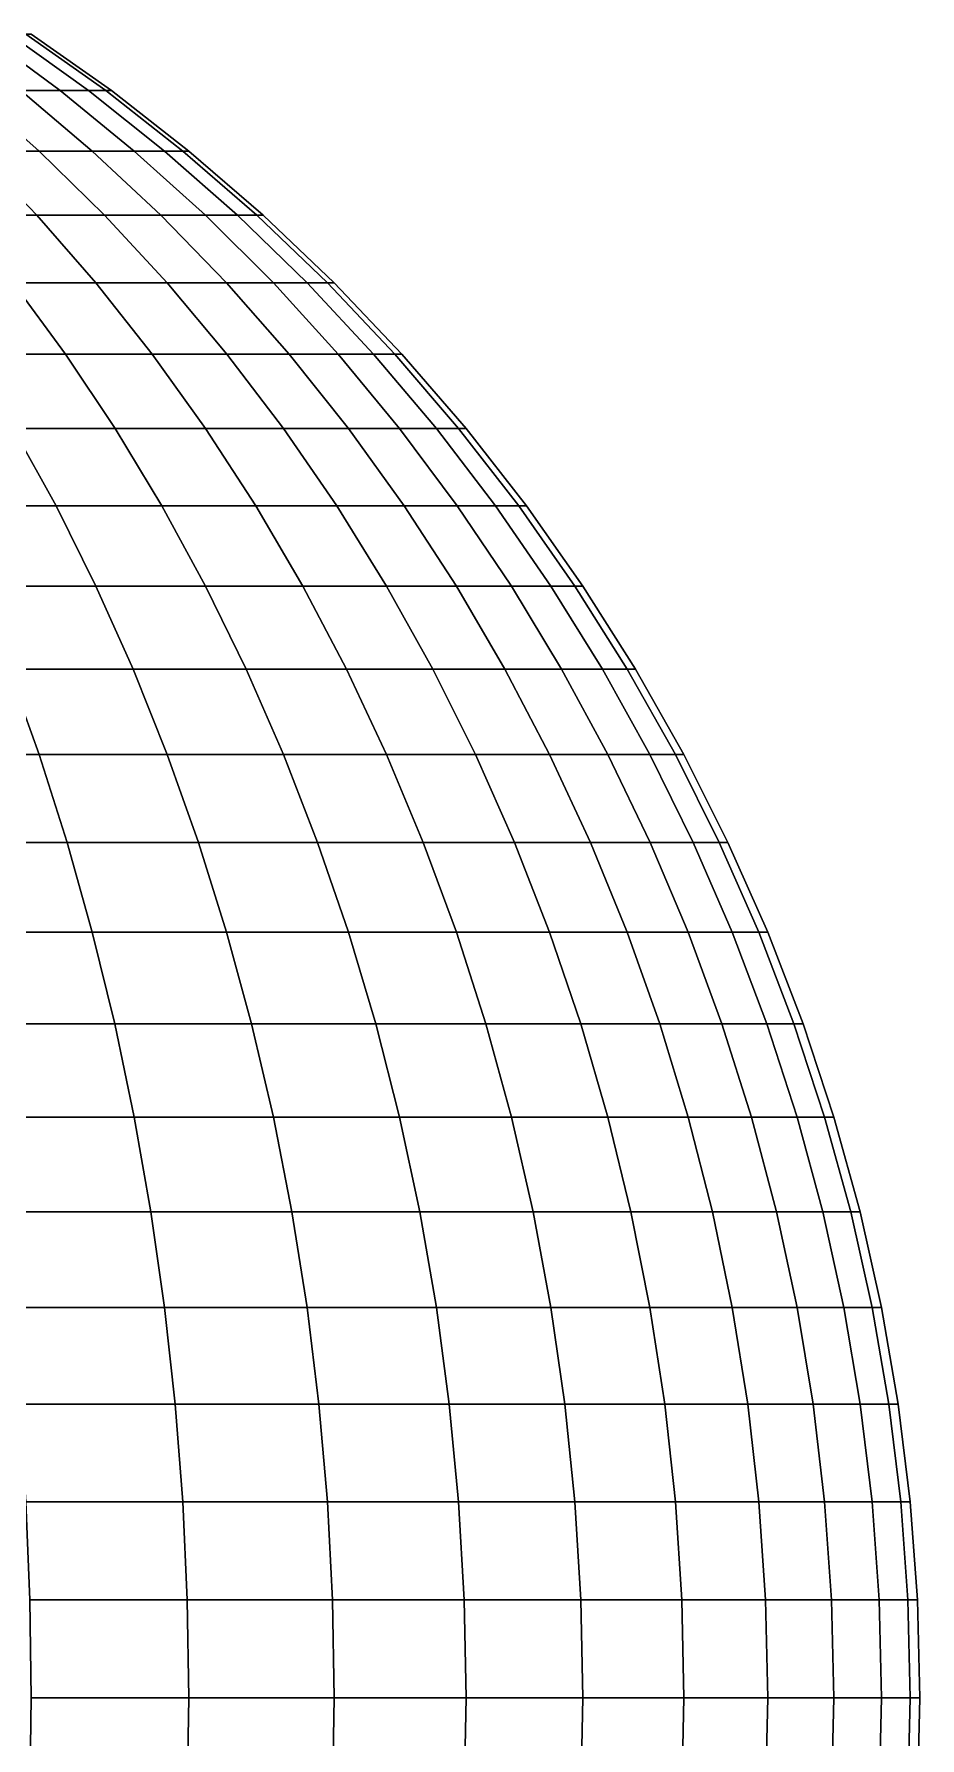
# Model space of a CAD drawing. Extents: x -610 to 610, y -610 to 610.
# Drawn here: x 340 to 610, y -12 to 507 of the extents above; entities that cross this region are included whole.
import ezdxf

# ---------------------------------------------------------------- set-up
doc = ezdxf.new("R2010")
doc.units = 0

msp = doc.modelspace()

# ---------------------------------------------------------------- linework, layer by layer
for points in [[(347.501678, 489.635315, -105.413475), (335.496063, 489.635315, -138.96701), (312.895477, 506.863861, -129.605545), (324.092346, 506.863861, -98.31234)], [(335.496063, 489.635315, 138.96701), (347.501678, 489.635315, 105.413475), (324.092346, 506.863861, 98.31234), (312.895477, 506.863861, 129.605545)], [(356.160706, 489.635315, -70.844765), (347.501678, 489.635315, -105.413475), (324.092346, 506.863861, -98.31234), (332.16806, 506.863861, -66.072334)], [(347.501678, 489.635315, 105.413475), (356.160706, 489.635315, 70.844765), (332.16806, 506.863861, 66.072334), (324.092346, 506.863861, 98.31234)], [(361.389679, 489.635315, -35.593777), (356.160706, 489.635315, -70.844765), (332.16806, 506.863861, -66.072334), (337.0448, 506.863861, -33.196014)], [(356.160706, 489.635315, 70.844765), (361.389679, 489.635315, 35.593777), (337.0448, 506.863861, 33.196014), (332.16806, 506.863861, 66.072334)], [(363.138306, 489.635315), (361.389679, 489.635315, -35.593777), (337.0448, 506.863861, -33.196014), (338.675629, 506.863861)], [(361.389679, 489.635315, 35.593777), (363.138306, 489.635315), (338.675629, 506.863861), (337.0448, 506.863861, 33.196014)], [(341.061981, 471.227173, -182.301453), (321.551056, 471.227173, -214.853531), (301.938446, 489.635315, -201.748825), (320.259369, 489.635315, -171.182205)], [(321.551056, 471.227173, 214.853531), (341.061981, 471.227173, 182.301453), (320.259369, 489.635315, 171.182205), (301.938446, 489.635315, 201.748825)], [(357.288361, 471.227173, -147.993698), (341.061981, 471.227173, -182.301453), (320.259369, 489.635315, -171.182205), (335.496063, 489.635315, -138.96701)], [(341.061981, 471.227173, 182.301453), (357.288361, 471.227173, 147.993698), (335.496063, 489.635315, 138.96701), (320.259369, 489.635315, 171.182205)], [(370.073853, 471.227173, -112.260674), (357.288361, 471.227173, -147.993698), (335.496063, 489.635315, -138.96701), (347.501678, 489.635315, -105.413475)], [(357.288361, 471.227173, 147.993698), (370.073853, 471.227173, 112.260674), (347.501678, 489.635315, 105.413475), (335.496063, 489.635315, 138.96701)], [(379.295319, 471.227173, -75.446533), (370.073853, 471.227173, -112.260674), (347.501678, 489.635315, -105.413475), (356.160706, 489.635315, -70.844765)], [(370.073853, 471.227173, 112.260674), (379.295319, 471.227173, 75.446526), (356.160706, 489.635315, 70.844765), (347.501678, 489.635315, 105.413475)], [(384.863922, 471.227173, -37.905792), (379.295319, 471.227173, -75.446533), (356.160706, 489.635315, -70.844765), (361.389679, 489.635315, -35.593777)], [(379.295319, 471.227173, 75.446526), (384.863922, 471.227173, 37.905792), (361.389679, 489.635315, 35.593777), (356.160706, 489.635315, 70.844765)], [(386.726135, 471.227173), (384.863922, 471.227173, -37.905792), (361.389679, 489.635315, -35.593777), (363.138306, 489.635315)], [(384.863922, 471.227173, 37.905792), (386.726135, 471.227173), (363.138306, 489.635315), (361.389679, 489.635315, 35.593777)], [(340.388947, 451.683807, -227.440643), (316.456818, 451.683807, -259.709412), (298.943359, 471.227173, -245.336472), (321.551056, 471.227173, -214.853531)], [(316.456818, 451.683807, 259.709412), (340.388947, 451.683807, 227.440643), (321.551056, 471.227173, 214.853531), (298.943359, 471.227173, 245.336472)], [(361.042999, 451.683807, -192.981491), (340.388947, 451.683807, -227.440643), (321.551056, 471.227173, -214.853531), (341.061981, 471.227173, -182.301453)], [(340.388947, 451.683807, 227.440643), (361.042999, 451.683807, 192.981491), (341.061981, 471.227173, 182.301453), (321.551056, 471.227173, 214.853531)], [(378.219971, 451.683807, -156.663834), (361.042999, 451.683807, -192.981491), (341.061981, 471.227173, -182.301453), (357.288361, 471.227173, -147.993698)], [(361.042999, 451.683807, 192.981491), (378.219971, 451.683807, 156.663834), (357.288361, 471.227173, 147.993698), (341.061981, 471.227173, 182.301453)], [(391.754456, 451.683807, -118.837425), (378.219971, 451.683807, -156.663834), (357.288361, 471.227173, -147.993698), (370.073853, 471.227173, -112.260674)], [(378.219971, 451.683807, 156.663834), (391.754456, 451.683807, 118.837425), (370.073853, 471.227173, 112.260674), (357.288361, 471.227173, 147.993698)], [(401.516174, 451.683807, -79.866539), (391.754456, 451.683807, -118.837425), (370.073853, 471.227173, -112.260674), (379.295319, 471.227173, -75.446533)], [(391.754456, 451.683807, 118.837425), (401.516174, 451.683807, 79.866531), (379.295319, 471.227173, 75.446526), (370.073853, 471.227173, 112.260674)], [(407.411041, 451.683807, -40.126484), (401.516174, 451.683807, -79.866539), (379.295319, 471.227173, -75.446533), (384.863922, 471.227173, -37.905792)], [(401.516174, 451.683807, 79.866531), (407.411041, 451.683807, 40.126484), (384.863922, 471.227173, 37.905792), (379.295319, 471.227173, 75.446526)], [(409.382355, 451.683807), (407.411041, 451.683807, -40.126484), (384.863922, 471.227173, -37.905792), (386.726135, 471.227173)], [(407.411041, 451.683807, 40.126484), (409.382355, 451.683807), (386.726135, 471.227173), (384.863922, 471.227173, 37.905792)], [(358.40686, 431.052277, -239.479828), (333.207947, 431.052277, -273.456665), (316.456818, 451.683807, -259.709412), (340.388947, 451.683807, -227.440643)], [(333.207947, 431.052277, 273.456665), (358.40686, 431.052277, 239.479828), (340.388947, 451.683807, 227.440643), (316.456818, 451.683807, 259.709412)], [(380.154205, 431.052277, -203.19664), (358.40686, 431.052277, -239.479828), (340.388947, 451.683807, -227.440643), (361.042999, 451.683807, -192.981491)], [(358.40686, 431.052277, 239.479828), (380.154205, 431.052277, 203.19664), (361.042999, 451.683807, 192.981491), (340.388947, 451.683807, 227.440643)], [(398.240417, 431.052277, -164.956573), (380.154205, 431.052277, -203.19664), (361.042999, 451.683807, -192.981491), (378.219971, 451.683807, -156.663834)], [(380.154205, 431.052277, 203.19664), (398.240417, 431.052277, 164.956573), (378.219971, 451.683807, 156.663834), (361.042999, 451.683807, 192.981491)], [(412.491333, 431.052277, -125.127876), (398.240417, 431.052277, -164.956573), (378.219971, 451.683807, -156.663834), (391.754456, 451.683807, -118.837425)], [(398.240417, 431.052277, 164.956573), (412.491333, 431.052277, 125.127876), (391.754456, 451.683807, 118.837425), (378.219971, 451.683807, 156.663834)], [(422.769775, 431.052277, -84.094131), (412.491333, 431.052277, -125.127876), (391.754456, 451.683807, -118.837425), (401.516174, 451.683807, -79.866539)], [(412.491333, 431.052277, 125.127876), (422.769775, 431.052277, 84.094131), (401.516174, 451.683807, 79.866531), (391.754456, 451.683807, 118.837425)], [(428.976654, 431.052277, -42.250515), (422.769775, 431.052277, -84.094131), (401.516174, 451.683807, -79.866539), (407.411041, 451.683807, -40.126484)], [(422.769775, 431.052277, 84.094131), (428.976654, 431.052277, 42.250515), (407.411041, 451.683807, 40.126484), (401.516174, 451.683807, 79.866531)], [(431.052277, 431.052277), (428.976654, 431.052277, -42.250515), (407.411041, 451.683807, -40.126484), (409.382355, 451.683807)], [(428.976654, 431.052277, 42.250515), (431.052277, 431.052277), (409.382355, 451.683807), (407.411041, 451.683807, 40.126484)], [(349.156311, 409.382355, -286.545166), (319.388672, 409.382355, -319.388672), (304.799988, 431.052277, -304.799988), (333.207947, 431.052277, -273.456665)], [(319.388672, 409.382355, 319.388672), (349.156311, 409.382355, 286.545166), (333.207947, 431.052277, 273.456665), (304.799988, 431.052277, 304.799988)], [(375.56134, 409.382355, -250.942078), (349.156311, 409.382355, -286.545166), (333.207947, 431.052277, -273.456665), (358.40686, 431.052277, -239.479828)], [(349.156311, 409.382355, 286.545166), (375.56134, 409.382355, 250.942078), (358.40686, 431.052277, 239.479828), (333.207947, 431.052277, 273.456665)], [(398.349548, 409.382355, -212.922272), (375.56134, 409.382355, -250.942078), (358.40686, 431.052277, -239.479828), (380.154205, 431.052277, -203.19664)], [(375.56134, 409.382355, 250.942078), (398.349548, 409.382355, 212.922272), (380.154205, 431.052277, 203.19664), (358.40686, 431.052277, 239.479828)], [(417.301422, 409.382355, -172.851913), (398.349548, 409.382355, -212.922272), (380.154205, 431.052277, -203.19664), (398.240417, 431.052277, -164.956573)], [(398.349548, 409.382355, 212.922272), (417.301422, 409.382355, 172.851913), (398.240417, 431.052277, 164.956573), (380.154205, 431.052277, 203.19664)], [(432.234436, 409.382355, -131.116882), (417.301422, 409.382355, -172.851913), (398.240417, 431.052277, -164.956573), (412.491333, 431.052277, -125.127876)], [(417.301422, 409.382355, 172.851913), (432.234436, 409.382355, 131.116882), (412.491333, 431.052277, 125.127876), (398.240417, 431.052277, 164.956573)], [(443.004822, 409.382355, -88.119141), (432.234436, 409.382355, -131.116882), (412.491333, 431.052277, -125.127876), (422.769775, 431.052277, -84.094131)], [(432.234436, 409.382355, 131.116882), (443.004822, 409.382355, 88.119141), (422.769775, 431.052277, 84.094131), (412.491333, 431.052277, 125.127876)], [(449.50882, 409.382355, -44.272755), (443.004822, 409.382355, -88.119141), (422.769775, 431.052277, -84.094131), (428.976654, 431.052277, -42.250515)], [(443.004822, 409.382355, 88.119141), (449.50882, 409.382355, 44.272755), (428.976654, 431.052277, 42.250515), (422.769775, 431.052277, 84.094131)], [(451.683807, 409.382355), (449.50882, 409.382355, -44.272755), (428.976654, 431.052277, -42.250515), (431.052277, 431.052277)], [(449.50882, 409.382355, 44.272755), (451.683807, 409.382355), (431.052277, 431.052277), (428.976654, 431.052277, 42.250515)], [(364.263519, 386.726135, -298.943359), (333.207947, 386.726135, -333.207947), (319.388672, 409.382355, -319.388672), (349.156311, 409.382355, -286.545166)], [(333.207947, 386.726135, 333.207947), (364.263519, 386.726135, 298.943359), (349.156311, 409.382355, 286.545166), (319.388672, 409.382355, 319.388672)], [(391.811066, 386.726135, -261.799805), (364.263519, 386.726135, -298.943359), (349.156311, 409.382355, -286.545166), (375.56134, 409.382355, -250.942078)], [(364.263519, 386.726135, 298.943359), (391.811066, 386.726135, 261.799805), (375.56134, 409.382355, 250.942078), (349.156311, 409.382355, 286.545166)], [(415.585266, 386.726135, -222.134949), (391.811066, 386.726135, -261.799805), (375.56134, 409.382355, -250.942078), (398.349548, 409.382355, -212.922272)], [(391.811066, 386.726135, 261.799805), (415.585266, 386.726135, 222.134949), (398.349548, 409.382355, 212.922272), (375.56134, 409.382355, 250.942078)], [(435.357147, 386.726135, -180.330841), (415.585266, 386.726135, -222.134949), (398.349548, 409.382355, -212.922272), (417.301422, 409.382355, -172.851913)], [(415.585266, 386.726135, 222.134949), (435.357147, 386.726135, 180.330841), (417.301422, 409.382355, 172.851913), (398.349548, 409.382355, 212.922272)], [(450.936279, 386.726135, -136.790024), (435.357147, 386.726135, -180.330841), (417.301422, 409.382355, -172.851913), (432.234436, 409.382355, -131.116882)], [(435.357147, 386.726135, 180.330841), (450.936279, 386.726135, 136.790024), (432.234436, 409.382355, 131.116882), (417.301422, 409.382355, 172.851913)], [(462.172668, 386.726135, -91.931862), (450.936279, 386.726135, -136.790024), (432.234436, 409.382355, -131.116882), (443.004822, 409.382355, -88.119141)], [(450.936279, 386.726135, 136.790024), (462.172668, 386.726135, 91.931862), (443.004822, 409.382355, 88.119141), (432.234436, 409.382355, 131.116882)], [(468.958069, 386.726135, -46.188343), (462.172668, 386.726135, -91.931862), (443.004822, 409.382355, -88.119141), (449.50882, 409.382355, -44.272755)], [(462.172668, 386.726135, 91.931862), (468.958069, 386.726135, 46.188343), (449.50882, 409.382355, 44.272755), (443.004822, 409.382355, 88.119141)], [(471.227173, 386.726135), (468.958069, 386.726135, -46.188343), (449.50882, 409.382355, -44.272755), (451.683807, 409.382355)], [(468.958069, 386.726135, 46.188343), (471.227173, 386.726135), (451.683807, 409.382355), (449.50882, 409.382355, 44.272755)], [(346.224426, 363.138306, -346.224426), (310.621338, 363.138306, -378.493225), (298.943359, 386.726135, -364.263519), (333.207947, 386.726135, -333.207947)], [(310.621338, 363.138306, 378.493225), (346.224426, 363.138306, 346.224426), (333.207947, 386.726135, 333.207947), (298.943359, 386.726135, 364.263519)], [(378.493225, 363.138306, -310.621338), (346.224426, 363.138306, -346.224426), (333.207947, 386.726135, -333.207947), (364.263519, 386.726135, -298.943359)], [(346.224426, 363.138306, 346.224426), (378.493225, 363.138306, 310.621338), (364.263519, 386.726135, 298.943359), (333.207947, 386.726135, 333.207947)], [(407.116852, 363.138306, -272.026794), (378.493225, 363.138306, -310.621338), (364.263519, 386.726135, -298.943359), (391.811066, 386.726135, -261.799805)], [(378.493225, 363.138306, 310.621338), (407.116852, 363.138306, 272.026794), (391.811066, 386.726135, 261.799805), (364.263519, 386.726135, 298.943359)], [(431.819794, 363.138306, -230.812485), (407.116852, 363.138306, -272.026794), (391.811066, 386.726135, -261.799805), (415.585266, 386.726135, -222.134949)], [(407.116852, 363.138306, 272.026794), (431.819794, 363.138306, 230.812485), (415.585266, 386.726135, 222.134949), (391.811066, 386.726135, 261.799805)], [(452.364044, 363.138306, -187.37532), (431.819794, 363.138306, -230.812485), (415.585266, 386.726135, -222.134949), (435.357147, 386.726135, -180.330841)], [(431.819794, 363.138306, 230.812485), (452.364044, 363.138306, 187.37532), (435.357147, 386.726135, 180.330841), (415.585266, 386.726135, 222.134949)], [(468.551788, 363.138306, -142.133636), (452.364044, 363.138306, -187.37532), (435.357147, 386.726135, -180.330841), (450.936279, 386.726135, -136.790024)], [(452.364044, 363.138306, 187.37532), (468.551788, 363.138306, 142.133636), (450.936279, 386.726135, 136.790024), (435.357147, 386.726135, 180.330841)], [(480.227112, 363.138306, -95.523109), (468.551788, 363.138306, -142.133636), (450.936279, 386.726135, -136.790024), (462.172668, 386.726135, -91.931862)], [(468.551788, 363.138306, 142.133636), (480.227112, 363.138306, 95.523109), (462.172668, 386.726135, 91.931862), (450.936279, 386.726135, 136.790024)], [(487.277588, 363.138306, -47.992653), (480.227112, 363.138306, -95.523109), (462.172668, 386.726135, -91.931862), (468.958069, 386.726135, -46.188343)], [(480.227112, 363.138306, 95.523109), (487.277588, 363.138306, 47.992653), (468.958069, 386.726135, 46.188343), (462.172668, 386.726135, 91.931862)], [(489.635315, 363.138306), (487.277588, 363.138306, -47.992653), (468.958069, 386.726135, -46.188343), (471.227173, 386.726135)], [(487.277588, 363.138306, 47.992653), (489.635315, 363.138306), (471.227173, 386.726135), (468.958069, 386.726135, 46.188343)], [(358.40686, 338.675629, -358.40686), (321.551056, 338.675629, -391.811066), (310.621338, 363.138306, -378.493225), (346.224426, 363.138306, -346.224426)], [(321.551056, 338.675629, 391.811066), (358.40686, 338.675629, 358.40686), (346.224426, 363.138306, 346.224426), (310.621338, 363.138306, 378.493225)], [(391.811066, 338.675629, -321.551056), (358.40686, 338.675629, -358.40686), (346.224426, 363.138306, -346.224426), (378.493225, 363.138306, -310.621338)], [(358.40686, 338.675629, 358.40686), (391.811066, 338.675629, 321.551056), (378.493225, 363.138306, 310.621338), (346.224426, 363.138306, 346.224426)], [(421.441895, 338.675629, -281.59848), (391.811066, 338.675629, -321.551056), (378.493225, 363.138306, -310.621338), (407.116852, 363.138306, -272.026794)], [(391.811066, 338.675629, 321.551056), (421.441895, 338.675629, 281.59848), (407.116852, 363.138306, 272.026794), (378.493225, 363.138306, 310.621338)], [(447.014038, 338.675629, -238.933975), (421.441895, 338.675629, -281.59848), (407.116852, 363.138306, -272.026794), (431.819794, 363.138306, -230.812485)], [(421.441895, 338.675629, 281.59848), (447.014038, 338.675629, 238.933975), (431.819794, 363.138306, 230.812485), (407.116852, 363.138306, 272.026794)], [(468.281158, 338.675629, -193.968414), (447.014038, 338.675629, -238.933975), (431.819794, 363.138306, -230.812485), (452.364044, 363.138306, -187.37532)], [(447.014038, 338.675629, 238.933975), (468.281158, 338.675629, 193.968414), (452.364044, 363.138306, 187.37532), (431.819794, 363.138306, 230.812485)], [(485.038483, 338.675629, -147.134811), (468.281158, 338.675629, -193.968414), (452.364044, 363.138306, -187.37532), (468.551788, 363.138306, -142.133636)], [(468.281158, 338.675629, 193.968414), (485.038483, 338.675629, 147.134811), (468.551788, 363.138306, 142.133636), (452.364044, 363.138306, 187.37532)], [(497.124634, 338.675629, -98.884232), (485.038483, 338.675629, -147.134811), (468.551788, 363.138306, -142.133636), (480.227112, 363.138306, -95.523109)], [(485.038483, 338.675629, 147.134811), (497.124634, 338.675629, 98.884232), (480.227112, 363.138306, 95.523109), (468.551788, 363.138306, 142.133636)], [(504.423157, 338.675629, -49.681347), (497.124634, 338.675629, -98.884232), (480.227112, 363.138306, -95.523109), (487.277588, 363.138306, -47.992653)], [(497.124634, 338.675629, 98.884232), (504.423157, 338.675629, 49.681347), (487.277588, 363.138306, 47.992653), (480.227112, 363.138306, 95.523109)], [(506.863861, 338.675629), (504.423157, 338.675629, -49.681347), (487.277588, 363.138306, -47.992653), (489.635315, 363.138306)], [(504.423157, 338.675629, 49.681347), (506.863861, 338.675629), (489.635315, 363.138306), (487.277588, 363.138306, 47.992653)], [(369.725861, 313.397034, -369.725861), (331.706085, 313.397034, -404.185028), (321.551056, 338.675629, -391.811066), (358.40686, 338.675629, -358.40686)], [(331.706085, 313.397034, 404.185028), (369.725861, 313.397034, 369.725861), (358.40686, 338.675629, 358.40686), (321.551056, 338.675629, 391.811066)], [(404.185028, 313.397034, -331.706085), (369.725861, 313.397034, -369.725861), (358.40686, 338.675629, -358.40686), (391.811066, 338.675629, -321.551056)], [(369.725861, 313.397034, 369.725861), (404.185028, 313.397034, 331.706085), (391.811066, 338.675629, 321.551056), (358.40686, 338.675629, 358.40686)], [(434.751648, 313.397034, -290.49176), (404.185028, 313.397034, -331.706085), (391.811066, 338.675629, -321.551056), (421.441895, 338.675629, -281.59848)], [(404.185028, 313.397034, 331.706085), (434.751648, 313.397034, 290.49176), (421.441895, 338.675629, 281.59848), (391.811066, 338.675629, 321.551056)], [(461.131378, 313.397034, -246.479843), (434.751648, 313.397034, -290.49176), (421.441895, 338.675629, -281.59848), (447.014038, 338.675629, -238.933975)], [(434.751648, 313.397034, 290.49176), (461.131378, 313.397034, 246.479843), (447.014038, 338.675629, 238.933975), (421.441895, 338.675629, 281.59848)], [(483.07016, 313.397034, -200.094193), (461.131378, 313.397034, -246.479843), (447.014038, 338.675629, -238.933975), (468.281158, 338.675629, -193.968414)], [(461.131378, 313.397034, 246.479843), (483.07016, 313.397034, 200.094193), (468.281158, 338.675629, 193.968414), (447.014038, 338.675629, 238.933975)], [(500.356689, 313.397034, -151.78154), (483.07016, 313.397034, -200.094193), (468.281158, 338.675629, -193.968414), (485.038483, 338.675629, -147.134811)], [(483.07016, 313.397034, 200.094193), (500.356689, 313.397034, 151.78154), (485.038483, 338.675629, 147.134811), (468.281158, 338.675629, 193.968414)], [(512.824524, 313.397034, -102.007149), (500.356689, 313.397034, -151.78154), (485.038483, 338.675629, -147.134811), (497.124634, 338.675629, -98.884232)], [(500.356689, 313.397034, 151.78154), (512.824524, 313.397034, 102.007149), (497.124634, 338.675629, 98.884232), (485.038483, 338.675629, 147.134811)], [(520.353577, 313.397034, -51.250355), (512.824524, 313.397034, -102.007149), (497.124634, 338.675629, -98.884232), (504.423157, 338.675629, -49.681347)], [(512.824524, 313.397034, 102.007149), (520.353577, 313.397034, 51.250355), (504.423157, 338.675629, 49.681347), (497.124634, 338.675629, 98.884232)], [(522.871338, 313.397034), (520.353577, 313.397034, -51.250355), (504.423157, 338.675629, -49.681347), (506.863861, 338.675629)], [(520.353577, 313.397034, 51.250355), (522.871338, 313.397034), (506.863861, 338.675629), (504.423157, 338.675629, 49.681347)], [(341.061981, 287.363464, -415.585266), (298.685211, 287.363464, -447.014038), (290.49176, 313.397034, -434.751648), (331.706085, 313.397034, -404.185028)], [(298.685211, 287.363464, 447.014038), (341.061981, 287.363464, 415.585266), (331.706085, 313.397034, 404.185028), (290.49176, 313.397034, 434.751648)], [(380.154205, 287.363464, -380.154205), (341.061981, 287.363464, -415.585266), (331.706085, 313.397034, -404.185028), (369.725861, 313.397034, -369.725861)], [(341.061981, 287.363464, 415.585266), (380.154205, 287.363464, 380.154205), (369.725861, 313.397034, 369.725861), (331.706085, 313.397034, 404.185028)], [(415.585266, 287.363464, -341.061981), (380.154205, 287.363464, -380.154205), (369.725861, 313.397034, -369.725861), (404.185028, 313.397034, -331.706085)], [(380.154205, 287.363464, 380.154205), (415.585266, 287.363464, 341.061981), (404.185028, 313.397034, 331.706085), (369.725861, 313.397034, 369.725861)], [(447.014038, 287.363464, -298.685211), (415.585266, 287.363464, -341.061981), (404.185028, 313.397034, -331.706085), (434.751648, 313.397034, -290.49176)], [(415.585266, 287.363464, 341.061981), (447.014038, 287.363464, 298.685211), (434.751648, 313.397034, 290.49176), (404.185028, 313.397034, 331.706085)], [(474.137817, 287.363464, -253.431931), (447.014038, 287.363464, -298.685211), (434.751648, 313.397034, -290.49176), (461.131378, 313.397034, -246.479843)], [(447.014038, 287.363464, 298.685211), (474.137817, 287.363464, 253.431931), (461.131378, 313.397034, 246.479843), (434.751648, 313.397034, 290.49176)], [(496.695374, 287.363464, -205.737976), (474.137817, 287.363464, -253.431931), (461.131378, 313.397034, -246.479843), (483.07016, 313.397034, -200.094193)], [(474.137817, 287.363464, 253.431931), (496.695374, 287.363464, 205.737976), (483.07016, 313.397034, 200.094193), (461.131378, 313.397034, 246.479843)], [(514.469482, 287.363464, -156.062622), (496.695374, 287.363464, -205.737976), (483.07016, 313.397034, -200.094193), (500.356689, 313.397034, -151.78154)], [(496.695374, 287.363464, 205.737976), (514.469482, 287.363464, 156.062622), (500.356689, 313.397034, 151.78154), (483.07016, 313.397034, 200.094193)], [(527.289001, 287.363464, -104.884308), (514.469482, 287.363464, -156.062622), (500.356689, 313.397034, -151.78154), (512.824524, 313.397034, -102.007149)], [(514.469482, 287.363464, 156.062622), (527.289001, 287.363464, 104.884308), (512.824524, 313.397034, 102.007149), (500.356689, 313.397034, 151.78154)], [(535.030396, 287.363464, -52.695896), (527.289001, 287.363464, -104.884308), (512.824524, 313.397034, -102.007149), (520.353577, 313.397034, -51.250355)], [(527.289001, 287.363464, 104.884308), (535.030396, 287.363464, 52.695896), (520.353577, 313.397034, 51.250355), (512.824524, 313.397034, 102.007149)], [(537.619202, 287.363464), (535.030396, 287.363464, -52.695896), (520.353577, 313.397034, -51.250355), (522.871338, 313.397034)], [(535.030396, 287.363464, 52.695896), (537.619202, 287.363464), (522.871338, 313.397034), (520.353577, 313.397034, 51.250355)], [(349.596283, 260.637573, -425.984314), (306.159149, 260.637573, -458.199493), (298.685211, 287.363464, -447.014038), (341.061981, 287.363464, -415.585266)], [(306.159149, 260.637573, 458.199493), (349.596283, 260.637573, 425.984314), (341.061981, 287.363464, 415.585266), (298.685211, 287.363464, 447.014038)], [(389.666656, 260.637573, -389.666656), (349.596283, 260.637573, -425.984314), (341.061981, 287.363464, -415.585266), (380.154205, 287.363464, -380.154205)], [(349.596283, 260.637573, 425.984314), (389.666656, 260.637573, 389.666656), (380.154205, 287.363464, 380.154205), (341.061981, 287.363464, 415.585266)], [(425.984314, 260.637573, -349.596283), (389.666656, 260.637573, -389.666656), (380.154205, 287.363464, -380.154205), (415.585266, 287.363464, -341.061981)], [(389.666656, 260.637573, 389.666656), (425.984314, 260.637573, 349.596283), (415.585266, 287.363464, 341.061981), (380.154205, 287.363464, 380.154205)], [(458.199493, 260.637573, -306.159149), (425.984314, 260.637573, -349.596283), (415.585266, 287.363464, -341.061981), (447.014038, 287.363464, -298.685211)], [(425.984314, 260.637573, 349.596283), (458.199493, 260.637573, 306.159149), (447.014038, 287.363464, 298.685211), (415.585266, 287.363464, 341.061981)], [(486.002014, 260.637573, -259.773468), (458.199493, 260.637573, -306.159149), (447.014038, 287.363464, -298.685211), (474.137817, 287.363464, -253.431931)], [(458.199493, 260.637573, 306.159149), (486.002014, 260.637573, 259.773468), (474.137817, 287.363464, 253.431931), (447.014038, 287.363464, 298.685211)], [(509.124023, 260.637573, -210.886078), (486.002014, 260.637573, -259.773468), (474.137817, 287.363464, -253.431931), (496.695374, 287.363464, -205.737976)], [(486.002014, 260.637573, 259.773468), (509.124023, 260.637573, 210.886078), (496.695374, 287.363464, 205.737976), (474.137817, 287.363464, 253.431931)], [(527.342896, 260.637573, -159.967728), (509.124023, 260.637573, -210.886078), (496.695374, 287.363464, -205.737976), (514.469482, 287.363464, -156.062622)], [(509.124023, 260.637573, 210.886078), (527.342896, 260.637573, 159.967728), (514.469482, 287.363464, 156.062622), (496.695374, 287.363464, 205.737976)], [(540.483154, 260.637573, -107.508789), (527.342896, 260.637573, -159.967728), (514.469482, 287.363464, -156.062622), (527.289001, 287.363464, -104.884308)], [(527.342896, 260.637573, 159.967728), (540.483154, 260.637573, 107.508789), (527.289001, 287.363464, 104.884308), (514.469482, 287.363464, 156.062622)], [(548.418335, 260.637573, -54.014488), (540.483154, 260.637573, -107.508789), (527.289001, 287.363464, -104.884308), (535.030396, 287.363464, -52.695896)], [(540.483154, 260.637573, 107.508789), (548.418335, 260.637573, 54.014488), (535.030396, 287.363464, 52.695896), (527.289001, 287.363464, 104.884308)], [(551.071899, 260.637573), (548.418335, 260.637573, -54.014488), (535.030396, 287.363464, -52.695896), (537.619202, 287.363464)], [(548.418335, 260.637573, 54.014488), (551.071899, 260.637573), (537.619202, 287.363464), (535.030396, 287.363464, 52.695896)], [(357.288361, 233.283813, -435.357147), (312.895477, 233.283813, -468.281158), (306.159149, 260.637573, -458.199493), (349.596283, 260.637573, -425.984314)], [(312.895477, 233.283813, 468.281158), (357.288361, 233.283813, 435.357147), (349.596283, 260.637573, 425.984314), (306.159149, 260.637573, 458.199493)], [(398.240417, 233.283813, -398.240417), (357.288361, 233.283813, -435.357147), (349.596283, 260.637573, -425.984314), (389.666656, 260.637573, -389.666656)], [(357.288361, 233.283813, 435.357147), (398.240417, 233.283813, 398.240417), (389.666656, 260.637573, 389.666656), (349.596283, 260.637573, 425.984314)], [(435.357147, 233.283813, -357.288361), (398.240417, 233.283813, -398.240417), (389.666656, 260.637573, -389.666656), (425.984314, 260.637573, -349.596283)], [(398.240417, 233.283813, 398.240417), (435.357147, 233.283813, 357.288361), (425.984314, 260.637573, 349.596283), (389.666656, 260.637573, 389.666656)], [(468.281158, 233.283813, -312.895477), (435.357147, 233.283813, -357.288361), (425.984314, 260.637573, -349.596283), (458.199493, 260.637573, -306.159149)], [(435.357147, 233.283813, 357.288361), (468.281158, 233.283813, 312.895477), (458.199493, 260.637573, 306.159149), (425.984314, 260.637573, 349.596283)], [(496.695374, 233.283813, -265.489197), (468.281158, 233.283813, -312.895477), (458.199493, 260.637573, -306.159149), (486.002014, 260.637573, -259.773468)], [(468.281158, 233.283813, 312.895477), (496.695374, 233.283813, 265.489197), (486.002014, 260.637573, 259.773468), (458.199493, 260.637573, 306.159149)], [(520.326172, 233.283813, -215.526138), (496.695374, 233.283813, -265.489197), (486.002014, 260.637573, -259.773468), (509.124023, 260.637573, -210.886078)], [(496.695374, 233.283813, 265.489197), (520.326172, 233.283813, 215.526138), (509.124023, 260.637573, 210.886078), (486.002014, 260.637573, 259.773468)], [(538.945862, 233.283813, -163.487442), (520.326172, 233.283813, -215.526138), (509.124023, 260.637573, -210.886078), (527.342896, 260.637573, -159.967728)], [(520.326172, 233.283813, 215.526138), (538.945862, 233.283813, 163.487442), (527.342896, 260.637573, 159.967728), (509.124023, 260.637573, 210.886078)], [(552.375305, 233.283813, -109.874283), (538.945862, 233.283813, -163.487442), (527.342896, 260.637573, -159.967728), (540.483154, 260.637573, -107.508789)], [(538.945862, 233.283813, 163.487442), (552.375305, 233.283813, 109.874283), (540.483154, 260.637573, 107.508789), (527.342896, 260.637573, 159.967728)], [(560.484985, 233.283813, -55.202957), (552.375305, 233.283813, -109.874283), (540.483154, 260.637573, -107.508789), (548.418335, 260.637573, -54.014488)], [(552.375305, 233.283813, 109.874283), (560.484985, 233.283813, 55.202957), (548.418335, 260.637573, 54.014488), (540.483154, 260.637573, 107.508789)], [(563.19696, 233.283813), (560.484985, 233.283813, -55.202957), (548.418335, 260.637573, -54.014488), (551.071899, 260.637573)], [(560.484985, 233.283813, 55.202957), (563.19696, 233.283813), (551.071899, 260.637573), (548.418335, 260.637573, 54.014488)], [(364.11972, 205.368057, -443.681122), (318.878021, 205.368057, -477.23468), (312.895477, 233.283813, -468.281158), (357.288361, 233.283813, -435.357147)], [(318.878021, 205.368057, 477.23468), (364.11972, 205.368057, 443.681122), (357.288361, 233.283813, 435.357147), (312.895477, 233.283813, 468.281158)], [(405.854736, 205.368057, -405.854736), (364.11972, 205.368057, -443.681122), (357.288361, 233.283813, -435.357147), (398.240417, 233.283813, -398.240417)], [(364.11972, 205.368057, 443.681122), (405.854736, 205.368057, 405.854736), (398.240417, 233.283813, 398.240417), (357.288361, 233.283813, 435.357147)], [(443.681122, 205.368057, -364.11972), (405.854736, 205.368057, -405.854736), (398.240417, 233.283813, -398.240417), (435.357147, 233.283813, -357.288361)], [(405.854736, 205.368057, 405.854736), (443.681122, 205.368057, 364.11972), (435.357147, 233.283813, 357.288361), (398.240417, 233.283813, 398.240417)], [(477.23468, 205.368057, -318.878021), (443.681122, 205.368057, -364.11972), (435.357147, 233.283813, -357.288361), (468.281158, 233.283813, -312.895477)], [(443.681122, 205.368057, 364.11972), (477.23468, 205.368057, 318.878021), (468.281158, 233.283813, 312.895477), (435.357147, 233.283813, 357.288361)], [(506.192169, 205.368057, -270.565338), (477.23468, 205.368057, -318.878021), (468.281158, 233.283813, -312.895477), (496.695374, 233.283813, -265.489197)], [(477.23468, 205.368057, 318.878021), (506.192169, 205.368057, 270.565338), (496.695374, 233.283813, 265.489197), (468.281158, 233.283813, 312.895477)], [(530.27478, 205.368057, -219.647003), (506.192169, 205.368057, -270.565338), (496.695374, 233.283813, -265.489197), (520.326172, 233.283813, -215.526138)], [(506.192169, 205.368057, 270.565338), (530.27478, 205.368057, 219.647003), (520.326172, 233.283813, 215.526138), (496.695374, 233.283813, 265.489197)], [(549.250549, 205.368057, -166.613327), (530.27478, 205.368057, -219.647003), (520.326172, 233.283813, -215.526138), (538.945862, 233.283813, -163.487442)], [(530.27478, 205.368057, 219.647003), (549.250549, 205.368057, 166.613327), (538.945862, 233.283813, 163.487442), (520.326172, 233.283813, 215.526138)], [(562.936707, 205.368057, -111.975067), (549.250549, 205.368057, -166.613327), (538.945862, 233.283813, -163.487442), (552.375305, 233.283813, -109.874283)], [(549.250549, 205.368057, 166.613327), (562.936707, 205.368057, 111.975067), (552.375305, 233.283813, 109.874283), (538.945862, 233.283813, 163.487442)], [(571.201477, 205.368057, -56.258434), (562.936707, 205.368057, -111.975067), (552.375305, 233.283813, -109.874283), (560.484985, 233.283813, -55.202957)], [(562.936707, 205.368057, 111.975067), (571.201477, 205.368057, 56.258434), (560.484985, 233.283813, 55.202957), (552.375305, 233.283813, 109.874283)], [(573.965271, 205.368057), (571.201477, 205.368057, -56.258434), (560.484985, 233.283813, -55.202957), (563.19696, 233.283813)], [(571.201477, 205.368057, 56.258434), (573.965271, 205.368057), (563.19696, 233.283813), (560.484985, 233.283813, 55.202957)], [(370.073853, 176.957535, -450.936279), (324.092346, 176.957535, -485.038483), (318.878021, 205.368057, -477.23468), (364.11972, 205.368057, -443.681122)], [(324.092346, 176.957535, 485.038483), (370.073853, 176.957535, 450.936279), (364.11972, 205.368057, 443.681122), (318.878021, 205.368057, 477.23468)], [(412.491333, 176.957535, -412.491333), (370.073853, 176.957535, -450.936279), (364.11972, 205.368057, -443.681122), (405.854736, 205.368057, -405.854736)], [(370.073853, 176.957535, 450.936279), (412.491333, 176.957535, 412.491333), (405.854736, 205.368057, 405.854736), (364.11972, 205.368057, 443.681122)], [(450.936279, 176.957535, -370.073853), (412.491333, 176.957535, -412.491333), (405.854736, 205.368057, -405.854736), (443.681122, 205.368057, -364.11972)], [(412.491333, 176.957535, 412.491333), (450.936279, 176.957535, 370.073853), (443.681122, 205.368057, 364.11972), (405.854736, 205.368057, 405.854736)], [(485.038483, 176.957535, -324.092346), (450.936279, 176.957535, -370.073853), (443.681122, 205.368057, -364.11972), (477.23468, 205.368057, -318.878021)], [(450.936279, 176.957535, 370.073853), (485.038483, 176.957535, 324.092346), (477.23468, 205.368057, 318.878021), (443.681122, 205.368057, 364.11972)], [(514.469482, 176.957535, -274.989685), (485.038483, 176.957535, -324.092346), (477.23468, 205.368057, -318.878021), (506.192169, 205.368057, -270.565338)], [(485.038483, 176.957535, 324.092346), (514.469482, 176.957535, 274.989685), (506.192169, 205.368057, 270.565338), (477.23468, 205.368057, 318.878021)], [(538.945862, 176.957535, -223.238693), (514.469482, 176.957535, -274.989685), (506.192169, 205.368057, -270.565338), (530.27478, 205.368057, -219.647003)], [(514.469482, 176.957535, 274.989685), (538.945862, 176.957535, 223.238693), (530.27478, 205.368057, 219.647003), (506.192169, 205.368057, 270.565338)], [(558.231934, 176.957535, -169.337814), (538.945862, 176.957535, -223.238693), (530.27478, 205.368057, -219.647003), (549.250549, 205.368057, -166.613327)], [(538.945862, 176.957535, 223.238693), (558.231934, 176.957535, 169.337814), (549.250549, 205.368057, 166.613327), (530.27478, 205.368057, 219.647003)], [(572.141907, 176.957535, -113.806099), (558.231934, 176.957535, -169.337814), (549.250549, 205.368057, -166.613327), (562.936707, 205.368057, -111.975067)], [(558.231934, 176.957535, 169.337814), (572.141907, 176.957535, 113.806099), (562.936707, 205.368057, 111.975067), (549.250549, 205.368057, 166.613327)], [(580.541809, 176.957535, -57.178379), (572.141907, 176.957535, -113.806099), (562.936707, 205.368057, -111.975067), (571.201477, 205.368057, -56.258434)], [(572.141907, 176.957535, 113.806099), (580.541809, 176.957535, 57.178379), (571.201477, 205.368057, 56.258434), (562.936707, 205.368057, 111.975067)], [(583.35083, 176.957535), (580.541809, 176.957535, -57.178379), (571.201477, 205.368057, -56.258434), (573.965271, 205.368057)], [(580.541809, 176.957535, 57.178379), (583.35083, 176.957535), (573.965271, 205.368057), (571.201477, 205.368057, 56.258434)], [(375.136444, 148.120712, -457.105103), (328.525909, 148.120712, -491.673798), (324.092346, 176.957535, -485.038483), (370.073853, 176.957535, -450.936279)], [(328.525909, 148.120712, 491.673798), (375.136444, 148.120712, 457.105103), (370.073853, 176.957535, 450.936279), (324.092346, 176.957535, 485.038483)], [(418.134186, 148.120712, -418.134186), (375.136444, 148.120712, -457.105103), (370.073853, 176.957535, -450.936279), (412.491333, 176.957535, -412.491333)], [(375.136444, 148.120712, 457.105103), (418.134186, 148.120712, 418.134186), (412.491333, 176.957535, 412.491333), (370.073853, 176.957535, 450.936279)], [(457.105103, 148.120712, -375.136444), (418.134186, 148.120712, -418.134186), (412.491333, 176.957535, -412.491333), (450.936279, 176.957535, -370.073853)], [(418.134186, 148.120712, 418.134186), (457.105103, 148.120712, 375.136444), (450.936279, 176.957535, 370.073853), (412.491333, 176.957535, 412.491333)], [(491.673798, 148.120712, -328.525909), (457.105103, 148.120712, -375.136444), (450.936279, 176.957535, -370.073853), (485.038483, 176.957535, -324.092346)], [(457.105103, 148.120712, 375.136444), (491.673798, 148.120712, 328.525909), (485.038483, 176.957535, 324.092346), (450.936279, 176.957535, 370.073853)], [(521.507385, 148.120712, -278.751526), (491.673798, 148.120712, -328.525909), (485.038483, 176.957535, -324.092346), (514.469482, 176.957535, -274.989685)], [(491.673798, 148.120712, 328.525909), (521.507385, 148.120712, 278.751526), (514.469482, 176.957535, 274.989685), (485.038483, 176.957535, 324.092346)], [(546.318665, 148.120712, -226.292603), (521.507385, 148.120712, -278.751526), (514.469482, 176.957535, -274.989685), (538.945862, 176.957535, -223.238693)], [(521.507385, 148.120712, 278.751526), (546.318665, 148.120712, 226.292603), (538.945862, 176.957535, 223.238693), (514.469482, 176.957535, 274.989685)], [(565.86853, 148.120712, -171.654343), (546.318665, 148.120712, -226.292603), (538.945862, 176.957535, -223.238693), (558.231934, 176.957535, -169.337814)], [(546.318665, 148.120712, 226.292603), (565.86853, 148.120712, 171.654343), (558.231934, 176.957535, 169.337814), (538.945862, 176.957535, 223.238693)], [(579.96875, 148.120712, -115.362961), (565.86853, 148.120712, -171.654343), (558.231934, 176.957535, -169.337814), (572.141907, 176.957535, -113.806099)], [(565.86853, 148.120712, 171.654343), (579.96875, 148.120712, 115.362961), (572.141907, 176.957535, 113.806099), (558.231934, 176.957535, 169.337814)], [(588.483643, 148.120712, -57.960579), (579.96875, 148.120712, -115.362961), (572.141907, 176.957535, -113.806099), (580.541809, 176.957535, -57.178379)], [(579.96875, 148.120712, 115.362961), (588.483643, 148.120712, 57.960579), (580.541809, 176.957535, 57.178379), (572.141907, 176.957535, 113.806099)], [(591.331055, 148.120712), (588.483643, 148.120712, -57.960579), (580.541809, 176.957535, -57.178379), (583.35083, 176.957535)], [(588.483643, 148.120712, 57.960579), (591.331055, 148.120712), (583.35083, 176.957535), (580.541809, 176.957535, 57.178379)], [(379.295319, 118.927063, -462.172668), (332.16806, 118.927063, -497.124634), (328.525909, 148.120712, -491.673798), (375.136444, 148.120712, -457.105103)], [(332.16806, 118.927063, 497.124634), (379.295319, 118.927063, 462.172668), (375.136444, 148.120712, 457.105103), (328.525909, 148.120712, 491.673798)], [(422.769775, 118.927063, -422.769775), (379.295319, 118.927063, -462.172668), (375.136444, 148.120712, -457.105103), (418.134186, 148.120712, -418.134186)], [(379.295319, 118.927063, 462.172668), (422.769775, 118.927063, 422.769775), (418.134186, 148.120712, 418.134186), (375.136444, 148.120712, 457.105103)], [(462.172668, 118.927063, -379.295319), (422.769775, 118.927063, -422.769775), (418.134186, 148.120712, -418.134186), (457.105103, 148.120712, -375.136444)], [(422.769775, 118.927063, 422.769775), (462.172668, 118.927063, 379.295319), (457.105103, 148.120712, 375.136444), (418.134186, 148.120712, 418.134186)], [(497.124634, 118.927063, -332.16806), (462.172668, 118.927063, -379.295319), (457.105103, 148.120712, -375.136444), (491.673798, 148.120712, -328.525909)], [(462.172668, 118.927063, 379.295319), (497.124634, 118.927063, 332.16806), (491.673798, 148.120712, 328.525909), (457.105103, 148.120712, 375.136444)], [(527.289001, 118.927063, -281.841858), (497.124634, 118.927063, -332.16806), (491.673798, 148.120712, -328.525909), (521.507385, 148.120712, -278.751526)], [(497.124634, 118.927063, 332.16806), (527.289001, 118.927063, 281.841858), (521.507385, 148.120712, 278.751526), (491.673798, 148.120712, 328.525909)], [(552.375305, 118.927063, -228.801331), (527.289001, 118.927063, -281.841858), (521.507385, 148.120712, -278.751526), (546.318665, 148.120712, -226.292603)], [(527.289001, 118.927063, 281.841858), (552.375305, 118.927063, 228.801331), (546.318665, 148.120712, 226.292603), (521.507385, 148.120712, 278.751526)], [(572.141907, 118.927063, -173.557358), (552.375305, 118.927063, -228.801331), (546.318665, 148.120712, -226.292603), (565.86853, 148.120712, -171.654343)], [(552.375305, 118.927063, 228.801331), (572.141907, 118.927063, 173.557358), (565.86853, 148.120712, 171.654343), (546.318665, 148.120712, 226.292603)], [(586.398499, 118.927063, -116.641907), (572.141907, 118.927063, -173.557358), (565.86853, 148.120712, -171.654343), (579.96875, 148.120712, -115.362961)], [(572.141907, 118.927063, 173.557358), (586.398499, 118.927063, 116.641907), (579.96875, 148.120712, 115.362961), (565.86853, 148.120712, 171.654343)], [(595.007751, 118.927063, -58.603146), (586.398499, 118.927063, -116.641907), (579.96875, 148.120712, -115.362961), (588.483643, 148.120712, -57.960579)], [(586.398499, 118.927063, 116.641907), (595.007751, 118.927063, 58.603146), (588.483643, 148.120712, 57.960579), (579.96875, 148.120712, 115.362961)], [(597.886719, 118.927063), (595.007751, 118.927063, -58.603146), (588.483643, 148.120712, -57.960579), (591.331055, 148.120712)], [(595.007751, 118.927063, 58.603146), (597.886719, 118.927063), (591.331055, 148.120712), (588.483643, 148.120712, 57.960579)], [(382.540436, 89.446892, -466.126862), (335.009979, 89.446892, -501.377838), (332.16806, 118.927063, -497.124634), (379.295319, 118.927063, -462.172668)], [(335.009979, 89.446892, 501.377838), (382.540436, 89.446892, 466.126862), (379.295319, 118.927063, 462.172668), (332.16806, 118.927063, 497.124634)], [(426.38681, 89.446892, -426.38681), (382.540436, 89.446892, -466.126862), (379.295319, 118.927063, -462.172668), (422.769775, 118.927063, -422.769775)], [(382.540436, 89.446892, 466.126862), (426.38681, 89.446892, 426.38681), (422.769775, 118.927063, 422.769775), (379.295319, 118.927063, 462.172668)], [(466.126862, 89.446892, -382.540436), (426.38681, 89.446892, -426.38681), (422.769775, 118.927063, -422.769775), (462.172668, 118.927063, -379.295319)], [(426.38681, 89.446892, 426.38681), (466.126862, 89.446892, 382.540436), (462.172668, 118.927063, 379.295319), (422.769775, 118.927063, 422.769775)], [(501.377838, 89.446892, -335.009979), (466.126862, 89.446892, -382.540436), (462.172668, 118.927063, -379.295319), (497.124634, 118.927063, -332.16806)], [(466.126862, 89.446892, 382.540436), (501.377838, 89.446892, 335.009979), (497.124634, 118.927063, 332.16806), (462.172668, 118.927063, 379.295319)], [(531.800293, 89.446892, -284.253174), (501.377838, 89.446892, -335.009979), (497.124634, 118.927063, -332.16806), (527.289001, 118.927063, -281.841858)], [(501.377838, 89.446892, 335.009979), (531.800293, 89.446892, 284.253174), (527.289001, 118.927063, 281.841858), (497.124634, 118.927063, 332.16806)], [(557.101196, 89.446892, -230.758881), (531.800293, 89.446892, -284.253174), (527.289001, 118.927063, -281.841858), (552.375305, 118.927063, -228.801331)], [(531.800293, 89.446892, 284.253174), (557.101196, 89.446892, 230.758881), (552.375305, 118.927063, 228.801331), (527.289001, 118.927063, 281.841858)], [(577.036926, 89.446892, -175.042236), (557.101196, 89.446892, -230.758881), (552.375305, 118.927063, -228.801331), (572.141907, 118.927063, -173.557358)], [(557.101196, 89.446892, 230.758881), (577.036926, 89.446892, 175.042236), (572.141907, 118.927063, 173.557358), (552.375305, 118.927063, 228.801331)], [(591.415527, 89.446892, -117.639854), (577.036926, 89.446892, -175.042236), (572.141907, 118.927063, -173.557358), (586.398499, 118.927063, -116.641907)], [(577.036926, 89.446892, 175.042236), (591.415527, 89.446892, 117.639854), (586.398499, 118.927063, 116.641907), (572.141907, 118.927063, 173.557358)], [(600.098389, 89.446892, -59.10453), (591.415527, 89.446892, -117.639854), (586.398499, 118.927063, -116.641907), (595.007751, 118.927063, -58.603146)], [(591.415527, 89.446892, 117.639854), (600.098389, 89.446892, 59.10453), (595.007751, 118.927063, 58.603146), (586.398499, 118.927063, 116.641907)], [(603.002014, 89.446892), (600.098389, 89.446892, -59.10453), (595.007751, 118.927063, -58.603146), (597.886719, 118.927063)], [(600.098389, 89.446892, 59.10453), (603.002014, 89.446892), (597.886719, 118.927063), (595.007751, 118.927063, 58.603146)], [(384.863983, 59.751247, -468.958069), (337.0448, 59.751247, -504.423157), (335.009979, 89.446892, -501.377838), (382.540436, 89.446892, -466.126862)], [(337.0448, 59.751247, 504.423157), (384.863983, 59.751247, 468.958069), (382.540436, 89.446892, 466.126862), (335.009979, 89.446892, 501.377838)], [(428.976654, 59.751247, -428.976654), (384.863983, 59.751247, -468.958069), (382.540436, 89.446892, -466.126862), (426.38681, 89.446892, -426.38681)], [(384.863983, 59.751247, 468.958069), (428.976654, 59.751247, 428.976654), (426.38681, 89.446892, 426.38681), (382.540436, 89.446892, 466.126862)], [(468.958069, 59.751247, -384.863983), (428.976654, 59.751247, -428.976654), (426.38681, 89.446892, -426.38681), (466.126862, 89.446892, -382.540436)], [(428.976654, 59.751247, 428.976654), (468.958069, 59.751247, 384.863983), (466.126862, 89.446892, 382.540436), (426.38681, 89.446892, 426.38681)], [(504.423157, 59.751247, -337.0448), (468.958069, 59.751247, -384.863983), (466.126862, 89.446892, -382.540436), (501.377838, 89.446892, -335.009979)], [(468.958069, 59.751247, 384.863983), (504.423157, 59.751247, 337.0448), (501.377838, 89.446892, 335.009979), (466.126862, 89.446892, 382.540436)], [(535.030396, 59.751247, -285.979706), (504.423157, 59.751247, -337.0448), (501.377838, 89.446892, -335.009979), (531.800293, 89.446892, -284.253174)], [(504.423157, 59.751247, 337.0448), (535.030396, 59.751247, 285.979706), (531.800293, 89.446892, 284.253174), (501.377838, 89.446892, 335.009979)], [(560.484985, 59.751247, -232.160507), (535.030396, 59.751247, -285.979706), (531.800293, 89.446892, -284.253174), (557.101196, 89.446892, -230.758881)], [(535.030396, 59.751247, 285.979706), (560.484985, 59.751247, 232.160507), (557.101196, 89.446892, 230.758881), (531.800293, 89.446892, 284.253174)], [(580.541809, 59.751247, -176.105438), (560.484985, 59.751247, -232.160507), (557.101196, 89.446892, -230.758881), (577.036926, 89.446892, -175.042236)], [(560.484985, 59.751247, 232.160507), (580.541809, 59.751247, 176.105438), (577.036926, 89.446892, 175.042236), (557.101196, 89.446892, 230.758881)], [(595.007751, 59.751247, -118.354393), (580.541809, 59.751247, -176.105438), (577.036926, 89.446892, -175.042236), (591.415527, 89.446892, -117.639854)], [(580.541809, 59.751247, 176.105438), (595.007751, 59.751247, 118.354393), (591.415527, 89.446892, 117.639854), (577.036926, 89.446892, 175.042236)], [(603.743347, 59.751247, -59.463531), (595.007751, 59.751247, -118.354393), (591.415527, 89.446892, -117.639854), (600.098389, 89.446892, -59.10453)], [(595.007751, 59.751247, 118.354393), (603.743347, 59.751247, 59.463531), (600.098389, 89.446892, 59.10453), (591.415527, 89.446892, 117.639854)], [(606.664612, 59.751247), (603.743347, 59.751247, -59.463531), (600.098389, 89.446892, -59.10453), (603.002014, 89.446892)], [(603.743347, 59.751247, 59.463531), (606.664612, 59.751247), (603.002014, 89.446892), (600.098389, 89.446892, 59.10453)], [(386.260315, 29.911655, -470.659576), (338.267639, 29.911655, -506.253326), (337.0448, 59.751247, -504.423157), (384.863983, 59.751247, -468.958069)], [(338.267639, 29.911655, 506.253326), (386.260315, 29.911655, 470.659576), (384.863983, 59.751247, 468.958069), (337.0448, 59.751247, 504.423157)], [(430.533051, 29.911655, -430.533051), (386.260315, 29.911655, -470.659576), (384.863983, 59.751247, -468.958069), (428.976654, 59.751247, -428.976654)], [(386.260315, 29.911655, 470.659576), (430.533051, 29.911655, 430.533051), (428.976654, 59.751247, 428.976654), (384.863983, 59.751247, 468.958069)], [(470.659576, 29.911655, -386.260315), (430.533051, 29.911655, -430.533051), (428.976654, 59.751247, -428.976654), (468.958069, 59.751247, -384.863983)], [(430.533051, 29.911655, 430.533051), (470.659576, 29.911655, 386.260315), (468.958069, 59.751247, 384.863983), (428.976654, 59.751247, 428.976654)], [(506.253326, 29.911655, -338.267639), (470.659576, 29.911655, -386.260315), (468.958069, 59.751247, -384.863983), (504.423157, 59.751247, -337.0448)], [(470.659576, 29.911655, 386.260315), (506.253326, 29.911655, 338.267639), (504.423157, 59.751247, 337.0448), (468.958069, 59.751247, 384.863983)], [(536.971619, 29.911655, -287.017303), (506.253326, 29.911655, -338.267639), (504.423157, 59.751247, -337.0448), (535.030396, 59.751247, -285.979706)], [(506.253326, 29.911655, 338.267639), (536.971619, 29.911655, 287.017303), (535.030396, 59.751247, 285.979706), (504.423157, 59.751247, 337.0448)], [(562.518555, 29.911655, -233.002823), (536.971619, 29.911655, -287.017303), (535.030396, 59.751247, -285.979706), (560.484985, 59.751247, -232.160507)], [(536.971619, 29.911655, 287.017303), (562.518555, 29.911655, 233.002823), (560.484985, 59.751247, 232.160507), (535.030396, 59.751247, 285.979706)], [(582.648132, 29.911655, -176.744385), (562.518555, 29.911655, -233.002823), (560.484985, 59.751247, -232.160507), (580.541809, 59.751247, -176.105438)], [(562.518555, 29.911655, 233.002823), (582.648132, 29.911655, 176.744385), (580.541809, 59.751247, 176.105438), (560.484985, 59.751247, 232.160507)], [(597.166504, 29.911655, -118.783813), (582.648132, 29.911655, -176.744385), (580.541809, 59.751247, -176.105438), (595.007751, 59.751247, -118.354393)], [(582.648132, 29.911655, 176.744385), (597.166504, 29.911655, 118.783813), (595.007751, 59.751247, 118.354393), (580.541809, 59.751247, 176.105438)], [(605.933899, 29.911655, -59.679276), (597.166504, 29.911655, -118.783813), (595.007751, 59.751247, -118.354393), (603.743347, 59.751247, -59.463531)], [(597.166504, 29.911655, 118.783813), (605.933899, 29.911655, 59.679276), (603.743347, 59.751247, 59.463531), (595.007751, 59.751247, 118.354393)], [(608.865723, 29.911655), (605.933899, 29.911655, -59.679276), (603.743347, 59.751247, -59.463531), (606.664612, 59.751247)], [(605.933899, 29.911655, 59.679276), (608.865723, 29.911655), (606.664612, 59.751247), (603.743347, 59.751247, 59.463531)], [(386.726135, 0, -471.227173), (338.675629, 0, -506.863861), (338.267639, 29.911655, -506.253326), (386.260315, 29.911655, -470.659576)], [(338.675629, 0, 506.863861), (386.726135, 0, 471.227173), (386.260315, 29.911655, 470.659576), (338.267639, 29.911655, 506.253326)], [(431.052277, 0, -431.052277), (386.726135, 0, -471.227173), (386.260315, 29.911655, -470.659576), (430.533051, 29.911655, -430.533051)], [(386.726135, 0, 471.227173), (431.052277, 0, 431.052277), (430.533051, 29.911655, 430.533051), (386.260315, 29.911655, 470.659576)], [(471.227173, 0, -386.726135), (431.052277, 0, -431.052277), (430.533051, 29.911655, -430.533051), (470.659576, 29.911655, -386.260315)], [(431.052277, 0, 431.052277), (471.227173, 0, 386.726135), (470.659576, 29.911655, 386.260315), (430.533051, 29.911655, 430.533051)], [(506.863861, 0, -338.675629), (471.227173, 0, -386.726135), (470.659576, 29.911655, -386.260315), (506.253326, 29.911655, -338.267639)], [(471.227173, 0, 386.726135), (506.863861, 0, 338.675629), (506.253326, 29.911655, 338.267639), (470.659576, 29.911655, 386.260315)], [(537.619202, 0, -287.363464), (506.863861, 0, -338.675629), (506.253326, 29.911655, -338.267639), (536.971619, 29.911655, -287.017303)], [(506.863861, 0, 338.675629), (537.619202, 0, 287.363464), (536.971619, 29.911655, 287.017303), (506.253326, 29.911655, 338.267639)], [(563.19696, 0, -233.283813), (537.619202, 0, -287.363464), (536.971619, 29.911655, -287.017303), (562.518555, 29.911655, -233.002823)], [(537.619202, 0, 287.363464), (563.19696, 0, 233.283813), (562.518555, 29.911655, 233.002823), (536.971619, 29.911655, 287.017303)], [(583.35083, 0, -176.957535), (563.19696, 0, -233.283813), (562.518555, 29.911655, -233.002823), (582.648132, 29.911655, -176.744385)], [(563.19696, 0, 233.283813), (583.35083, 0, 176.957535), (582.648132, 29.911655, 176.744385), (562.518555, 29.911655, 233.002823)], [(597.886719, 0, -118.927063), (583.35083, 0, -176.957535), (582.648132, 29.911655, -176.744385), (597.166504, 29.911655, -118.783813)], [(583.35083, 0, 176.957535), (597.886719, 0, 118.927063), (597.166504, 29.911655, 118.783813), (582.648132, 29.911655, 176.744385)], [(606.664612, 0, -59.751247), (597.886719, 0, -118.927063), (597.166504, 29.911655, -118.783813), (605.933899, 29.911655, -59.679276)], [(597.886719, 0, 118.927063), (606.664612, 0, 59.751247), (605.933899, 29.911655, 59.679276), (597.166504, 29.911655, 118.783813)], [(609.599976, 0), (606.664612, 0, -59.751247), (605.933899, 29.911655, -59.679276), (608.865723, 29.911655)], [(606.664612, 0, 59.751247), (609.599976, 0), (608.865723, 29.911655), (605.933899, 29.911655, 59.679276)], [(386.260315, -29.911655, -470.659576), (338.267639, -29.911655, -506.253326), (338.675629, 0, -506.863861), (386.726135, 0, -471.227173)], [(338.267639, -29.911655, 506.253326), (386.260315, -29.911655, 470.659576), (386.726135, 0, 471.227173), (338.675629, 0, 506.863861)], [(430.533051, -29.911655, -430.533051), (386.260315, -29.911655, -470.659576), (386.726135, 0, -471.227173), (431.052277, 0, -431.052277)], [(386.260315, -29.911655, 470.659576), (430.533051, -29.911655, 430.533051), (431.052277, 0, 431.052277), (386.726135, 0, 471.227173)], [(470.659576, -29.911655, -386.260315), (430.533051, -29.911655, -430.533051), (431.052277, 0, -431.052277), (471.227173, 0, -386.726135)], [(430.533051, -29.911655, 430.533051), (470.659576, -29.911655, 386.260315), (471.227173, 0, 386.726135), (431.052277, 0, 431.052277)], [(506.253326, -29.911655, -338.267639), (470.659576, -29.911655, -386.260315), (471.227173, 0, -386.726135), (506.863861, 0, -338.675629)], [(470.659576, -29.911655, 386.260315), (506.253326, -29.911655, 338.267639), (506.863861, 0, 338.675629), (471.227173, 0, 386.726135)], [(536.971619, -29.911655, -287.017303), (506.253326, -29.911655, -338.267639), (506.863861, 0, -338.675629), (537.619202, 0, -287.363464)], [(506.253326, -29.911655, 338.267639), (536.971619, -29.911655, 287.017303), (537.619202, 0, 287.363464), (506.863861, 0, 338.675629)], [(562.518555, -29.911655, -233.002823), (536.971619, -29.911655, -287.017303), (537.619202, 0, -287.363464), (563.19696, 0, -233.283813)], [(536.971619, -29.911655, 287.017303), (562.518555, -29.911655, 233.002823), (563.19696, 0, 233.283813), (537.619202, 0, 287.363464)], [(582.648132, -29.911655, -176.744385), (562.518555, -29.911655, -233.002823), (563.19696, 0, -233.283813), (583.35083, 0, -176.957535)], [(562.518555, -29.911655, 233.002823), (582.648132, -29.911655, 176.744385), (583.35083, 0, 176.957535), (563.19696, 0, 233.283813)], [(597.166504, -29.911655, -118.783813), (582.648132, -29.911655, -176.744385), (583.35083, 0, -176.957535), (597.886719, 0, -118.927063)], [(582.648132, -29.911655, 176.744385), (597.166504, -29.911655, 118.783813), (597.886719, 0, 118.927063), (583.35083, 0, 176.957535)], [(605.933899, -29.911655, -59.679276), (597.166504, -29.911655, -118.783813), (597.886719, 0, -118.927063), (606.664612, 0, -59.751247)], [(597.166504, -29.911655, 118.783813), (605.933899, -29.911655, 59.679276), (606.664612, 0, 59.751247), (597.886719, 0, 118.927063)], [(608.865723, -29.911655), (605.933899, -29.911655, -59.679276), (606.664612, 0, -59.751247), (609.599976, 0)], [(605.933899, -29.911655, 59.679276), (608.865723, -29.911655), (609.599976, 0), (606.664612, 0, 59.751247)]]:
    msp.add_3dface(points)

doc.saveas('drawing.dxf')
